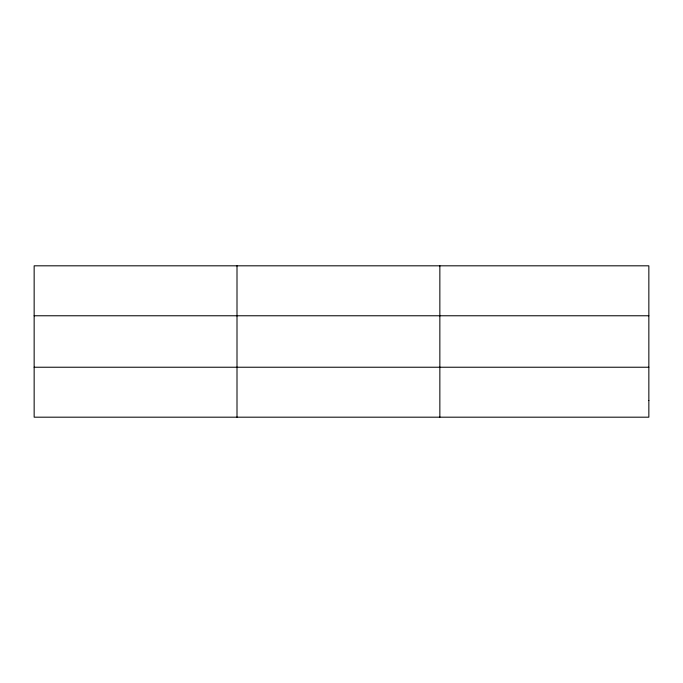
<?xml version="1.0" encoding="UTF-8"?>
<svg xmlns="http://www.w3.org/2000/svg" width="683" height="683" viewBox="0 0 683 683"><rect width="100%" height="100%" fill="white"/><g stroke="black" fill="none" stroke-linecap="round" stroke-linejoin="round"><path stroke-width="1.02" d="M237.001 417.185L237.001 265.815M439.852 417.185L439.852 265.815M34.15 315.768L648.85 315.768M34.15 367.232L648.85 367.232M648.85 400.537L648.85 417.185L34.15 417.185L34.15 265.815L648.85 265.815L648.85 400.537"/></g></svg>
